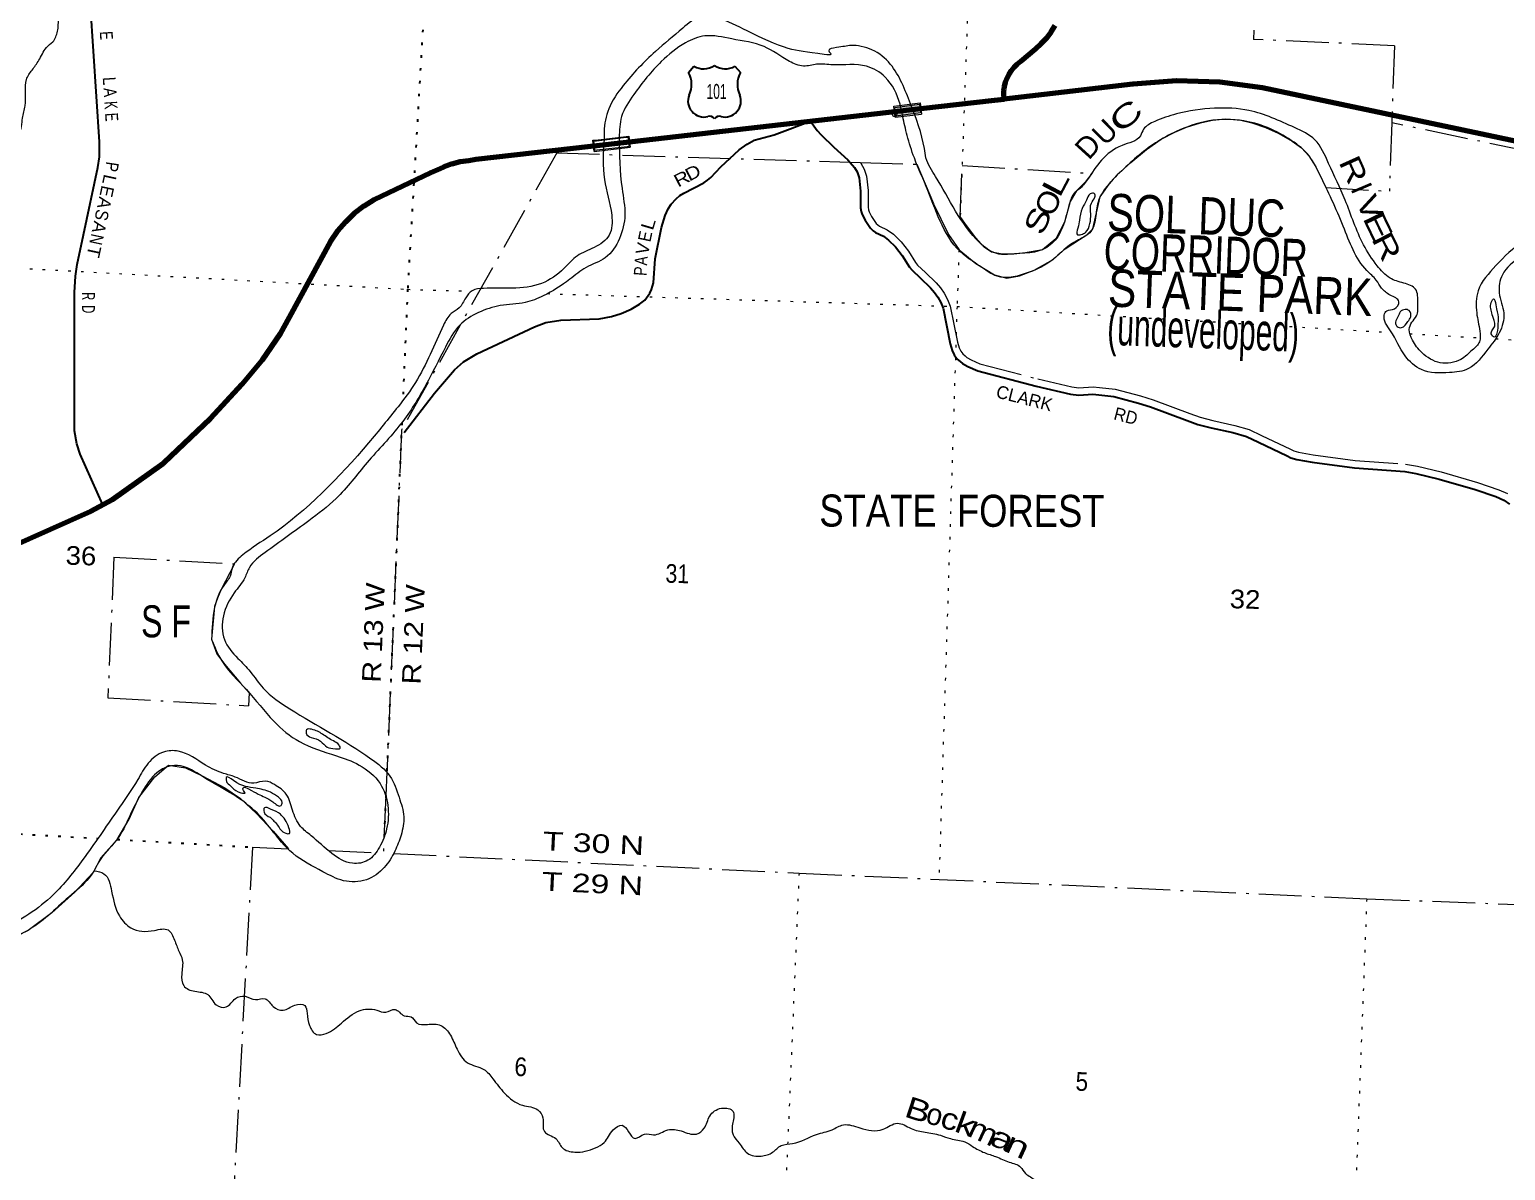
# Model space of a CAD drawing. Header units: feet. Extents: x -955330 to -733631, y 195788 to 387588.
# Drawn here: x -816808 to -802984, y 213845 to 224533 of the extents above; entities that cross this region are included whole.
import ezdxf
from ezdxf.enums import TextEntityAlignment as Align

# ---------------------------------------------------------------- set-up
doc = ezdxf.new("R2010")
doc.units = ezdxf.units.FT
doc.header["$LTSCALE"] = 80
doc.header["$PDMODE"] = 32
doc.header["$PDSIZE"] = 40
doc.linetypes.add('DOT_DASHED', pattern=[7.7, 5, -1.2, 0.3, -1.2])
doc.linetypes.add('DOTTED', pattern=[1.5, 0.3, -1.2])
for name, color, linetype, lineweight in [('16', 7, 'Continuous', 25), ('20', 7, 'Continuous', 70), ('23', 7, 'Continuous', 70), ('29', 7, 'Continuous', 25), ('30', 7, 'Continuous', 35), ('39', 7, 'Continuous', 13), ('41', 7, 'Continuous', 13), ('44', 7, 'DOT_DASHED', 13), ('57', 7, 'Continuous', 13), ('6', 7, 'DOTTED', 25), ('7', 7, 'DOTTED', 13)]:
    doc.layers.add(name, color=color, linetype=linetype, lineweight=lineweight)

msp = doc.modelspace()

# ---------------------------------------------------------------- hatches: boundary and pattern name
at = {"layer": '57'}
msp.add_hatch(color=256, dxfattribs=at).paths.add_polyline_path([(-808704.54, 223803.74), (-808474.09, 223832.74), (-808463.86, 223751.45), (-808694.31, 223722.45)])

# ---------------------------------------------------------------- linework, layer by layer
at = {"layer": '16'}
for p, q in [((-810636.24, 224129.89), (-810584.93, 224188.65)), ((-810393.17, 224194.62), (-810393.45, 224194.42)), ((-810201.08, 224188.74), (-810149.69, 224129.89))]:
    msp.add_line(p, q, dxfattribs=at)
for centre, radius, start, end in [((-810829.22, 224019.26), 222.05, 332.97043, 29.75871), ((-810493.85, 224346.31), 182.07, 239.97227, 303.45418), ((-810292.07, 224345.81), 181.52, 236.33975, 300.08743), ((-810292.08, 224346.31), 182.07, 236.54582, 236.59441), ((-809956.72, 224019.26), 222.05, 150.24129, 207.02957), ((-810490.03, 223864.36), 151.42, 159.09177, 283.81923), ((-810295.91, 223864.36), 151.42, 256.18077, 20.90823)]:
    msp.add_arc(centre, radius, start, end, dxfattribs=at)
for centre, major_axis, start_param, end_param in [((-810434.69, 223665.54), (-19.56, 51.67), 4.95877769, 6.28318531), ((-810351.24, 223665.54), (19.56, 51.67), 0, 1.32637542)]:
    msp.add_ellipse(centre, major_axis=major_axis, ratio=0.929097, start_param=start_param, end_param=end_param, dxfattribs=at)
at = {"layer": '20'}
for points in [[(-800419.7, 222967.12), (-805258.96, 223985.59), (-805660.86, 224039.46), (-806066.18, 224051.03), (-806470.5, 224020.16), (-806475.66, 224019.49), (-807627.5, 223888.13), (-807681.02, 223882.03)], [(-817371.85, 219515.78), (-816232.79, 220020.65), (-816031.78, 220129.54), (-815555.95, 220468.96), (-815546.54, 220476.45), (-815298.76, 220712.96), (-815114, 220889.31), (-814817.84, 221211.64), (-814625.73, 221439.9), (-814458.54, 221687), (-814374.03, 221837.27), (-813985.82, 222551.3), (-813921.13, 222645.7), (-813846.92, 222732.81), (-813764.02, 222811.7), (-813673.33, 222881.48), (-813579.94, 222939.15), (-813050.94, 223193.34), (-812962.78, 223229.96), (-812927.87, 223246.35), (-812852.45, 223274.86), (-812774.47, 223295.33), (-812694.77, 223307.53), (-812627.86, 223317.89), (-811552.35, 223440.54), (-811190.08, 223481.86), (-811163.86, 223484.85), (-808459.6, 223793.24), (-807768.87, 223872.01), (-807681.02, 223882.03)]]:
    msp.add_lwpolyline(points, dxfattribs=at)
at = {"layer": '23'}
msp.add_lwpolyline([(-807681.02, 223882.03), (-807682.82, 223929.96), (-807682.5, 223947.88), (-807682.14, 223963), (-807680.92, 223973.37), (-807676.58, 223998.7), (-807666.22, 224038.42), (-807651.76, 224076.85), (-807633.37, 224113.55), (-807611.24, 224148.13), (-807585.62, 224180.2), (-807556.79, 224209.43), (-807525.06, 224235.47), (-807385.31, 224353.23), (-807334.33, 224400.62), (-807284.41, 224452.84), (-807240.22, 224509.98), (-807202.24, 224571.43)], dxfattribs=at)
at = {"layer": '29'}
for points in [[(-816122.14, 220079.8), (-816333.64, 220556.16), (-816365.47, 220651.72), (-816386.07, 220773.52), (-816386.07, 221118.31), (-816386.07, 222070.23), (-816378.58, 222223.89), (-816363.6, 222332.57), (-816303.68, 222609.9), (-816168.85, 223239.51), (-816153.86, 223340.7), (-816153.87, 223479.36), (-816236.26, 224753.58), (-816235.31, 224836.97), (-816228.77, 224933.47), (-816208.44, 225048.86)], [(-813299.48, 220757.96), (-813016.34, 221126.71), (-812829.08, 221344.08), (-812744.81, 221420.91), (-812619.35, 221493.99), (-812080.03, 221748.84), (-811973.29, 221788.18), (-811832.84, 221808.8), (-811473.3, 221823.79), (-811359.06, 221844.4), (-811267.31, 221872.5), (-811173.68, 221913.74), (-811095.03, 221958.7), (-811046.34, 221996.19), (-810997.65, 222063.64), (-810982.72, 222097.47), (-810963.94, 222161.09), (-810948.96, 222385.95), (-810889.04, 222678.27), (-810855.33, 222790.7), (-810827.29, 222852.65), (-810799.15, 222895.64), (-810750.46, 222948.1), (-810716.81, 222978.2), (-810679.3, 223000.58), (-810492.04, 223098.02), (-810458.38, 223120.62), (-810428.37, 223146.73), (-810334.74, 223247.93), (-810162.46, 223405.33), (-810085.69, 223459.67), (-810020.14, 223495.27), (-809832.87, 223547.74), (-809493.23, 223673.59)], [(-809493.23, 223673.59), (-809431.21, 223588.04), (-809394.69, 223547.74), (-809274.84, 223431.57), (-809143.76, 223311.64), (-809080.09, 223240.43), (-809056.68, 223198.27), (-809038.89, 223142.99), (-809023.91, 223019.32), (-809023.91, 222861.91), (-809018.29, 222828.19), (-809009.86, 222799.14), (-808982.71, 222745.73), (-808932.15, 222670.79), (-808907.81, 222648.29), (-808884.4, 222630.51), (-808810.43, 222595.82), (-808762.68, 222561.18), (-808698.07, 222498.38), (-808634.4, 222415.93), (-808566.99, 222307.25), (-808540.78, 222277.29), (-808465.87, 222206.06), (-808368.49, 222112.37), (-808331.04, 222069.29), (-808301.08, 222026.17), (-808272.99, 221975.6), (-808252.39, 221921.23), (-808184.97, 221587.68), (-808165.31, 221526.81), (-808147.52, 221486.5), (-808118.49, 221446.24), (-808091.34, 221422.78), (-808069.81, 221403.14), (-808021.12, 221375.03), (-807926.24, 221334.94)], [(-807926.24, 221334.94), (-807380.68, 221191.4), (-807058.59, 221116.45), (-806981.81, 221107.09), (-806848.85, 221116.45), (-806794.55, 221110.84), (-806654.1, 221093.96), (-806421.89, 221034), (-806307.66, 220998.4), (-805964.97, 220869.1), (-805865.72, 220833.5), (-805740.25, 220801.64), (-805538.01, 220756.67), (-805410.67, 220719.2), (-805298.31, 220666.72), (-805028.65, 220539.3), (-804994.01, 220521.51), (-804938.77, 220505.58), (-804796.44, 220479.34), (-804399.45, 220426.87), (-803928.48, 220392.21), (-803822.67, 220374.4), (-803605.45, 220321.93), (-803268.37, 220224.49), (-803073.62, 220157.03), (-803000.58, 220125.19), (-802945.35, 220086.77)]]:
    msp.add_lwpolyline(points, dxfattribs=at)
at = {"layer": '39'}
for points in [[(-815714.34, 227884.67), (-815801.94, 227921.63), (-815866.53, 227986.16), (-815939.36, 228044.88), (-816095.86, 228069.78), (-816226.55, 228081.79), (-816340.93, 228099.36), (-816396.83, 228050.57), (-816455.83, 227965.54), (-816509.78, 227914.67), (-816644.41, 227862.2), (-816763.16, 227734.54), (-816825.75, 227597.12), (-816875.41, 227487.58), (-817019.78, 227312.24), (-817130.29, 227190.4), (-817183.8, 227087.03), (-817208.86, 226990.88), (-817252.19, 226957.86), (-817383.87, 226802.33), (-817466.31, 226675.6), (-817467.46, 226637.28), (-817472.94, 226588.99), (-817524.02, 226566.3), (-817569.67, 226523.26), (-817588.2, 226443.06), (-817643, 226363.96), (-817737.15, 226249.69), (-817821.96, 226110.92), (-817905.5, 226014.51), (-817956.14, 225939.32), (-818073.13, 225870.16), (-818156, 225795.94), (-818246.51, 225736.08), (-818321.74, 225647.49), (-818433.01, 225366.18), (-818444.4, 225255.48), (-818419.05, 225159.83), (-818404.43, 225042.3), (-818429.44, 224948.16), (-818481.11, 224838.68), (-818563.54, 224711.95), (-818616.56, 224624.71), (-818600.86, 224543.49), (-818597.24, 224462.62), (-818652.64, 224363.34), (-818786.83, 224258.36), (-818898.39, 224168.85), (-818975.22, 224094.45), (-819024.87, 223984.9), (-819060.13, 223885.02), (-819134.96, 223877.18), (-819219.25, 223889.81), (-819447.53, 223874.48), (-819604.7, 223877.19), (-819717.92, 223866.46), (-819861.4, 223788.01), (-819877.25, 223729.94), (-819863.02, 223666.92), (-819903.53, 223593.45), (-820029.61, 223490.24), (-820130.85, 223408.49), (-820214.52, 223374.67), (-820298.01, 223346.9), (-820375.82, 223306.85), (-820462.44, 223309.46), (-820557.29, 223306.25), (-820661.34, 223264.97), (-820868.19, 223224.76), (-821015.77, 223211.04), (-821094.14, 223219.45), (-821150.96, 223207.03), (-821216.87, 223160.56), (-821287.73, 223150.58), (-821341.19, 223115.85), (-821411.5, 223057.4), (-821503.23, 223023.82), (-821671.62, 222988.51), (-821807.46, 222895.7), (-821951, 222815.22), (-822101.02, 222787.44), (-822169.93, 222775.38), (-822240.23, 222716.93), (-822298.57, 222654.08), (-822308.63, 222587.76), (-822323.18, 222438.8), (-822366.73, 222331.09), (-822449.55, 222258.89), (-822499.95, 222191.76), (-822524.4, 222115.78), (-822564.67, 222050.37), (-822583.15, 221972.19), (-822624.83, 221927.01), (-822698.13, 221902.97), (-822783.63, 221875.26), (-822858.27, 221806.85), (-822959.2, 221735.19)], [(-816588.64, 224416.29), (-816545.33, 224515.93), (-816529.49, 224640.62), (-816495.08, 224712.27), (-816470.57, 224856.89), (-816384.28, 225179.33), (-816369.5, 225402.98), (-816350.34, 225705.24), (-816301.57, 225986.42), (-816271.09, 226128.84), (-816209.9, 226286.49), (-816176.86, 226447.01), (-816166.52, 226590.04), (-816119.78, 226669.39), (-816031.71, 226715.19), (-815930.25, 226871.63), (-815811.15, 227078.01), (-815774.26, 227232.35), (-815770.56, 227355.39), (-815751.6, 227449.71), (-815706.82, 227531.14), (-815690.66, 227599.29), (-815670.23, 227675.39), (-815638.08, 227739.03), (-815633.58, 227821.67), (-815658.13, 227876.92), (-815714.34, 227884.67)], [(-808557.74, 223835.48), (-808746.45, 224208.47), (-808917.81, 224342.83), (-809114.17, 224383.07), (-809249.85, 224362.92), (-809321.32, 224332.77), (-809304.04, 224303.99), (-809364.64, 224299.76), (-809703.65, 224356.4), (-810085.84, 224519.32), (-810366.45, 224640.82), (-810517.28, 224653.44), (-810689.86, 224545.58), (-810946.41, 224327.19), (-811248.35, 224007.2), (-811383.92, 223789.2), (-811426.6, 223576.48), (-811427.2, 223509.41)], [(-822959.2, 221735.19), (-823065.08, 221633.39), (-823148.37, 221545.05), (-823200.74, 221546.62), (-823252.33, 221574.42), (-823270.76, 221564.88), (-823247.92, 221519.78), (-823295.4, 221482.85), (-823376.18, 221343.96), (-823402.39, 221209.48), (-823416.9, 221129.17), (-823444.48, 221083.56), (-823474.93, 221076.4), (-823492.32, 221034.53), (-823481.25, 220933.25), (-823443.39, 220851.36), (-823409.92, 220757.48), (-823361.73, 220616.72), (-823283.58, 220533.62), (-823194.88, 220466.34), (-823145.26, 220440.62), (-823090.93, 220436.97), (-823059.25, 220417.84), (-823010.18, 220440.59), (-822985.41, 220460.04), (-822967.4, 220455.46), (-822931.1, 220523), (-822906.76, 220594.95), (-822866.73, 220652.3), (-822768.84, 220689.73), (-822671.79, 220698.92), (-822621.5, 220695.38), (-822586.35, 220724.61), (-822558.39, 220715.69), (-822554.29, 220650.96), (-822550.61, 220572.12), (-822533.98, 220454.52), (-822508.49, 220296.28), (-822496.39, 220229.29), (-822475.26, 220194.34), (-822424.36, 220210.97), (-822350.96, 220305.67), (-822254.11, 220375.43), (-821887.13, 220511.77), (-821666.85, 220529.36), (-821510.47, 220500.43), (-821408.76, 220396.42), (-821333.96, 220269), (-821210.46, 220152.22), (-821076.47, 220115.89), (-820995.84, 220115.48), (-820950.8, 220138.35), (-820899.9, 220154.99), (-820850.15, 220133.3), (-820768.86, 220155.08), (-820463.39, 220256.92), (-820169.21, 220318.73), (-819953.1, 220399.03), (-819785.57, 220472.73), (-819639.64, 220498.62), (-819513.17, 220480.68), (-819393.72, 220497.27), (-819283.68, 220536.35), (-819118.29, 220606.07), (-818999.85, 220723.64), (-818886.4, 221077.57), (-818890.21, 221219.01), (-818893.35, 221316.01), (-818832.69, 221388.88), (-818688.37, 221495.57), (-818602.88, 221589.91), (-818525.5, 221682.47), (-818337.73, 221826.21), (-818203.05, 221947.33), (-818056.04, 222076.15), (-817930.93, 222147.08), (-817758.83, 222238.81), (-817593.09, 222387.25), (-817460.24, 222514.48), (-817369.99, 222632.9), (-817263.51, 222754.87), (-817209.14, 222819.85), (-817190.12, 222916.19), (-817105.24, 222990.35), (-817008.95, 223108.58), (-816983.6, 223281.45), (-816973.49, 223416.41), (-816967.28, 223488.9), (-816908.77, 223557.8), (-816874.19, 223702.12), (-816850.54, 223818.5), (-816846.66, 223947.6), (-816837.1, 224064.4), (-816784.02, 224153.66), (-816720.81, 224244.62), (-816650.7, 224363.64), (-816588.64, 224416.29)], [(-808629.11, 223718.27), (-808654.93, 223832.22), (-808794.46, 224086.76), (-808968.8, 224188.91), (-809282.9, 224202.41), (-809435.98, 224207.02), (-809559.45, 224190.54), (-809691.18, 224234.89), (-809928.94, 224373.27), (-810231.21, 224444.96), (-810482.38, 224472.71), (-810665.78, 224407.57), (-810890.79, 224232.64), (-811147.98, 223925.44), (-811263.11, 223716.92), (-811286.13, 223521.37)], [(-800475.1, 221416.11), (-800527.92, 221399.97), (-800676.73, 221373.27), (-801099.85, 221448.6), (-801384.11, 221515.7), (-801580.73, 221614.49), (-801789.28, 221852.94), (-801952.24, 222065.79), (-802220.81, 222386.81), (-802459.99, 222545.42), (-802674.54, 222584.19), (-802814.91, 222541.98), (-803073.54, 222321.63), (-803239.87, 222086.39), (-803254.17, 221878.87), (-803225.01, 221708.41), (-803228.04, 221607.55), (-803294.86, 221530.83), (-803402.32, 221443.21), (-803594.83, 221410.65), (-803767.34, 221506.69), (-803856.6, 221622.44), (-803885.8, 221724.26), (-803861.64, 221790.16), (-803817.53, 221849.4), (-803805.83, 221970.18), (-803826.13, 222100), (-803937.29, 222157.85), (-804064.93, 222204.09), (-804186.41, 222320.81), (-804313.6, 222516.43), (-804486.49, 222935.51), (-804641.47, 223279.35), (-804769.94, 223499.24), (-804960.04, 223613.98), (-805386.66, 223774.2), (-805708.57, 223796.01), (-806067.02, 223742.19), (-806268.73, 223671.55), (-806373.76, 223597.99), (-806403.84, 223536.31), (-806575.88, 223446.6), (-806767.5, 223309.03), (-806899.97, 223127.28), (-806977.28, 223036.74), (-807013.62, 223010.04), (-807065.7, 222912.21), (-807124.37, 222704.01), (-807217.9, 222543.3), (-807353.51, 222458.55), (-807531.6, 222435.65), (-807757.38, 222436.39), (-807907.61, 222535.8), (-808322.43, 223155.97), (-808411.95, 223330.27), (-808427.47, 223417.55), (-808557.74, 223835.48)], [(-800479.1, 221312.21), (-800791.26, 221251.55), (-801110.56, 221293.47), (-801578.2, 221497.32), (-801759.19, 221579.49), (-801862.37, 221701.71), (-801951.65, 221884.08), (-802251.18, 222248.42), (-802428.64, 222380.95), (-802636.66, 222435.67), (-802841.49, 222395.4), (-803013.64, 222235.03), (-803042.9, 222066.32), (-803000.25, 221875.27), (-803042.02, 221692.8), (-803149.47, 221538.56), (-803330.34, 221356.25), (-803508.87, 221319.23), (-803772.12, 221347.35), (-803923.52, 221475.05), (-804061.58, 221711.38), (-804119.66, 221858.49), (-804096.29, 221898.17), (-804025.19, 221916.21), (-803982.84, 221983.58), (-804063.67, 222044.56), (-804144.31, 222111.6), (-804194.5, 222185.79), (-804282.54, 222275.25), (-804503.95, 222689.73), (-804725.19, 223176.89), (-804840.35, 223370.13), (-804938.52, 223457.88), (-805393.84, 223669.44), (-805724.05, 223683.42), (-806035.25, 223591.84), (-806240.07, 223484.95), (-806578.94, 223210.49), (-806733.14, 223043.52), (-806794.95, 222932.32), (-806821.46, 222787.76), (-806868.25, 222639.77), (-806969.12, 222570.13), (-807084.16, 222498.89), (-807233.18, 222370.13), (-807444.16, 222259.39), (-807745.67, 222222.03), (-807912.08, 222319.91), (-808064.08, 222427.45), (-808394.91, 223024.91), (-808520.84, 223329.51), (-808589.07, 223541.53), (-808629.11, 223718.27)], [(-811427.2, 223509.41), (-811423.93, 223128.21), (-811355.37, 222793.03), (-811379.08, 222608), (-811519.68, 222491.1), (-811677.26, 222413.07), (-811803.82, 222293.73), (-812011.62, 222154.62), (-812287.13, 222110.43), (-812555.32, 222108.41), (-812662.86, 222085.4), (-812723.33, 222018.58), (-812784.59, 221925.53), (-812858.8, 221871.24), (-812930.55, 221764.38), (-813192.65, 221227.17), (-813356.72, 220999.93), (-813633.02, 220661), (-814554.29, 219790.33), (-814809.62, 219612.28), (-814907.87, 219496.12), (-814930.55, 219412.01), (-814989.62, 219324.96), (-815074.35, 219121.58), (-815103.58, 218819.63)], [(-811286.13, 223521.37), (-811259.12, 223044.51), (-811232.33, 222795.38), (-811283.3, 222574.83), (-811415.71, 222395.1), (-811595.87, 222303.62), (-811748.38, 222193.13), (-811997, 222037.09), (-812166.18, 221975.56), (-812398.91, 221946.22), (-812604.46, 221881.75), (-812779.37, 221763.86), (-812912.56, 221557.91), (-813096.57, 221204.09), (-813329.28, 220839.62), (-813646.65, 220475.67), (-813936.98, 220139.18), (-814193.23, 219930.88), (-814601.31, 219634.27), (-814748.68, 219493.35), (-814791.88, 219397.74), (-814890.85, 219257.38), (-814992.12, 219040.37), (-814982.67, 218818.01), (-814856.89, 218642.61), (-814741.69, 218518.01), (-814619.34, 218362.91), (-814371.12, 218169.7), (-813610.99, 217702.66), (-813432.48, 217537.8), (-813347.66, 217341.43)], [(-806974.1, 222747.17), (-806948.61, 222857.44), (-806907.98, 222934.95), (-806873.99, 222992.48), (-806835.54, 222997.38), (-806830.53, 222962.9), (-806862.44, 222907.33), (-806869.56, 222804.59), (-806876.25, 222715.96), (-806917.07, 222632.39), (-806957.96, 222613.43), (-806994.33, 222610.49), (-806990.5, 222670.94), (-806974.1, 222747.17)], [(-803051.76, 221838.46), (-803074.49, 221954.22), (-803097.03, 222009.41), (-803111.73, 221989.66), (-803113.05, 221878.66), (-803091, 221807.34), (-803084.46, 221756.67), (-803105.75, 221718.95), (-803116.91, 221682.94), (-803087.61, 221651.78), (-803064.3, 221689.44), (-803054.55, 221781.98), (-803051.76, 221838.46)], [(-803971.59, 221888.36), (-803922.52, 221911.1), (-803886.57, 221899.93), (-803872.21, 221840.95), (-803897.72, 221797.3), (-803957.88, 221740.56), (-803997.93, 221749.84), (-804014.84, 221790.73), (-803991.11, 221842.51), (-803971.59, 221888.36)], [(-815103.58, 218819.63), (-815006.79, 218618.86), (-814776.99, 218349.49), (-814519.78, 218053.04), (-814279.56, 217862.09), (-813934.73, 217730.58), (-813721.63, 217643.41), (-813525.24, 217469.93), (-813452.8, 217263.84), (-813463.37, 217046.12), (-813531.09, 216872.51), (-813639.58, 216750.61), (-813783.56, 216722.64), (-813976.33, 216815.25), (-814170.96, 216980.6), (-814269.12, 217068.35), (-814345.21, 217220.04), (-814403.23, 217369.17), (-814513.42, 217459.3), (-814599.12, 217492.16), (-814708.55, 217473.25), (-814882.22, 217530.97), (-814990.07, 217564.5), (-815159.1, 217642.27), (-815415.24, 217773.13), (-815552.57, 217765.15), (-815696.84, 217660.47), (-815794.16, 217507.95), (-815990.56, 217211.03), (-816308.58, 216758.27), (-816586.65, 216427.47), (-817068.1, 216104.81), (-817934.92, 215771.54), (-818096.77, 215685.57), (-818318.06, 215567.06), (-818635.05, 215417.11), (-818916.24, 215385.19), (-819166.62, 215439.17), (-819818.56, 215749.51), (-820065.1, 215797.31), (-820343.12, 215803.66), (-820804.73, 215738.82), (-821102.27, 215699.33), (-821421.38, 215747.29), (-821883.41, 215936.84), (-821968.1, 216070.62), (-822145.03, 216287.93), (-822444.92, 216640.17), (-822556.93, 216669.79), (-822670.81, 216636.88), (-822736.42, 216600.49), (-822731.04, 216578.12), (-822707.36, 216561.26), (-822728.35, 216533.63), (-822802.07, 216495.47), (-822805.55, 216513.74), (-822790.79, 216535.51), (-822798.18, 216557.94), (-822834.98, 216540.88), (-822921.33, 216484.93), (-823080.25, 216362.52), (-823181.88, 216133.41), (-823242.23, 215802.11), (-823243.69, 215485.19), (-823181.43, 215208.74), (-823106.96, 214935.97), (-823080.98, 214727.24), (-823151.5, 214594.1), (-823321.91, 214558.85), (-823464.86, 214565.17), (-823581.46, 214643.38), (-823972.06, 215062.96), (-824101.06, 215198.07), (-824193.97, 215259.41), (-824327.17, 215321.97), (-824464.21, 215390.7), (-824540.34, 215473.75), (-824648.78, 215622.37), (-824816.93, 216132.16), (-824888.38, 216303.9), (-824943.87, 216335.85), (-825072.47, 216349.82), (-825189.54, 216345.26), (-825277.59, 216232.84), (-825348, 216103.73), (-825390.57, 215961.67), (-825340.33, 215687.61), (-825241.49, 215555.42), (-825105.96, 215436.27), (-824984.38, 215188.32), (-824982.8, 214972.25), (-825068.64, 214799.19), (-825234.9, 214767.86), (-825345.27, 214851.93), (-825456.15, 214986.5), (-825618.36, 215156.93), (-825958.46, 215445.78)], [(-814171.53, 217901.24), (-814216.71, 217940.96), (-814213.72, 217973.17), (-814167.21, 217977.82), (-814063.75, 217932.31), (-813962.84, 217868.71), (-813909.55, 217830.76), (-813898.37, 217800.14), (-813942.86, 217795.43), (-814020.99, 217811.91), (-814081.86, 217866.24), (-814171.53, 217901.24)], [(-813347.66, 217341.43), (-813302.75, 217158.38), (-813328.04, 216987.53), (-813387.03, 216835.87), (-813486.36, 216683.41), (-813653.09, 216569.31), (-813867.08, 216559.6), (-814060.1, 216644.15), (-814343.22, 216816.2), (-814542.19, 217038.22), (-814698.18, 217214.52), (-815192.47, 217538.29), (-815395.19, 217635.24), (-815504.2, 217630.45), (-815614.85, 217571.19), (-815755.43, 217387.67), (-815855.86, 217198.9), (-815977.93, 216960.3), (-816141.04, 216765.34), (-816230.3, 216612.58), (-816415.26, 216428.37), (-816810.1, 216103.1), (-817024.98, 215996.51), (-817192.63, 215918.78), (-817339.77, 215852.55), (-818004.77, 215593.96), (-818194.94, 215504.8), (-818533.04, 215323.18), (-818720.89, 215244.05), (-818915.35, 215213.56), (-819111.77, 215251.78), (-819368.39, 215366.5), (-820144.23, 215646.26), (-820306.41, 215683.44), (-820517.1, 215649.41), (-820777.47, 215572.45), (-821013.05, 215514.94), (-821234.56, 215523.63), (-821498.25, 215604.25), (-822117.28, 215869.19), (-822346.81, 216013.38), (-822470.36, 216061.52), (-822687.43, 216150.82), (-822841.87, 216244.31), (-822943.51, 216283.71), (-823006.37, 216271.47), (-823104.05, 216106.84), (-823153.67, 215797.42), (-823132.6, 215491.94), (-823046.48, 215204.68), (-822914.02, 214916.03), (-822874.4, 214624.11), (-822908.62, 214491.9), (-823178.67, 214360.72), (-823512.31, 214394.99), (-823769.25, 214566.26), (-823976.77, 214839), (-824175.32, 215075.13), (-824319.81, 215164.28), (-824447.33, 215214.55), (-824588.71, 215339.94), (-824718.9, 215569.97), (-824824.48, 215813.4), (-824975.31, 216094.53), (-825065.48, 216180.02), (-825126.08, 216175.79), (-825163.61, 216134.52), (-825148.63, 216029.09), (-825049.45, 215773.74), (-824992.75, 215513.61), (-824909.75, 215256.73), (-824870.81, 215009.26), (-824887.12, 214801.8), (-824987.98, 214665.53), (-825173.46, 214598.44), (-825370.43, 214618.5), (-825566.12, 214680.92), (-825648.36, 214762.13), (-825645.45, 214858.95), (-825634, 214971.67), (-825668.14, 215043.35), (-825750.07, 215134.65), (-826046.89, 215387.87), (-826307.52, 215704.61), (-826713.18, 216294.23), (-827033.77, 216695.54), (-827240.65, 216788.58), (-827402.51, 216769.23), (-827505.34, 216701.66), (-827607.37, 216593.7), (-827697.78, 216402.6), (-827976.87, 215970.89), (-828228.84, 215770.53), (-828533.7, 215688.85), (-828724.75, 215704.7), (-828903.67, 215788.82), (-829110.37, 215954.54)], [(-814960.33, 217480.83), (-814967.54, 217509.31), (-814966.99, 217527.46), (-814897.34, 217497.1), (-814689.8, 217426.25), (-814551.85, 217387.77), (-814476.65, 217341.09), (-814441.78, 217293.61), (-814452.76, 217263.66), (-814530.35, 217298.3), (-814667.27, 217371.06), (-814756.52, 217420.18), (-814806.63, 217429.77), (-814809.07, 217415.71), (-814787.94, 217380.75), (-814828.16, 217383.98), (-814909.35, 217432.86), (-814960.33, 217480.83)], [(-814554.85, 217153.67), (-814611.87, 217201.82), (-814608.65, 217242.11), (-814544.55, 217228.06), (-814459.22, 217183.1), (-814414.4, 217131.28), (-814378.43, 217053.47), (-814373.91, 217002.87), (-814408.15, 217003.9), (-814486.48, 217080.95), (-814554.85, 217153.67)], [(-816202.03, 216652.13), (-816110.98, 216625.14), (-816039.29, 216461.47), (-815965.62, 216229.09), (-815858.11, 216116.84), (-815639.05, 216094.09), (-815509.9, 216098.28), (-815450.24, 216003.61), (-815409.02, 215899.41), (-815377.14, 215819.71), (-815383.21, 215684.63), (-815364.27, 215577.06), (-815259.03, 215523.42), (-815138.96, 215493.56), (-815059.23, 215396.27), (-814967.06, 215377.34), (-814880.04, 215455.48), (-814788.67, 215476.96), (-814692.84, 215445.81), (-814601.89, 215453.16), (-814527.41, 215382.28), (-814431.7, 215347.1), (-814323.43, 215394.31), (-814228.82, 215389.44), (-814208.79, 215318.18), (-814186.06, 215202.42), (-814120, 215119.67), (-814028.99, 215129.04), (-813886.98, 215225.71), (-813720.2, 215341.83), (-813556.74, 215347), (-813472.63, 215328.32), (-813385.17, 215353.95), (-813298.24, 215294.8), (-813234.03, 215284.79), (-813183.3, 215228.76), (-813080.93, 215213.56), (-812956.23, 215203.75), (-812866.25, 215112.21), (-812803.65, 214981.12), (-812706.64, 214855.04), (-812553.3, 214791.88), (-812469.23, 214704.56), (-812360.37, 214570.05), (-812190.42, 214455.91), (-812046.55, 214413.22), (-812000.45, 214337.14), (-811986.14, 214209.52), (-811879.25, 214143.71), (-811819.29, 214059.13), (-811701.61, 214017.23), (-811508.86, 214057.86), (-811426.72, 214107.88), (-811342.57, 214224.46), (-811258.6, 214268.37), (-811197.91, 214208), (-811137.29, 214145.6), (-811049.41, 214185.35), (-810962.92, 214178.71), (-810830.48, 214225.2), (-810703.77, 214215.33), (-810561.48, 214186.82), (-810489.29, 214241.17), (-810437.49, 214354.69), (-810326.42, 214428.06), (-810218.44, 214398.57), (-810221.6, 214293.68), (-810218.94, 214180.54), (-810160.88, 214100.06), (-810085.05, 214006.93), (-809954.8, 213980.8), (-809848.9, 214015.97), (-809768.41, 214078.15), (-809660.99, 214097.12), (-809436.64, 214183.24), (-809292.18, 214227.34), (-809185.98, 214272.6), (-809031.62, 214243.72), (-808814.26, 214231.12), (-808679.51, 214287.63), (-808551.93, 214239.38), (-808419.96, 214203.1), (-808276.81, 214174.74), (-808181.84, 214143.44), (-808049.69, 214113.22), (-807975.26, 214070.36), (-807865.08, 214012.37), (-807759.5, 213975.27), (-807632.04, 213922.98), (-807526.56, 213877.41), (-807479.97, 213817.46), (-807391.21, 213752.2), (-807355.67, 213660.28), (-807298.09, 213563.66), (-807243.86, 213422.73), (-807161.5, 213345.55), (-807102.7, 213222.64)]]:
    msp.add_spline(points, degree=3, dxfattribs=at)
at = {"layer": '44'}
for p, q in [((-805297.24, 225759.51), (-805343.34, 224440.26)), ((-804024.58, 224381.54), (-805343.34, 224440.26)), ((-802738.65, 223383.63), (-804049.8, 223659.58)), ((-811870.77, 223376.51), (-809028.37, 223287.6)), ((-809028.37, 223287.6), (-808498.81, 223271.04)), ((-808073.88, 223258.12), (-806858.28, 223185.08)), ((-804668, 223053.49), (-804072.23, 223017.69)), ((-816017.55, 219591.81), (-814887.88, 219527.73)), ((-814751.06, 218319.47), (-814756.28, 218198.15)), ((-814720.5, 216874), (-814382.12, 216858.8)), ((-814008.78, 216842.02), (-813563.82, 216822.03))]:
    msp.add_line(p, q, dxfattribs=at)
for points in [[(-804024.58, 224381.54), (-804049.8, 223659.58), (-804072.23, 223017.69)], [(-806620.2, 223170.78), (-806494.24, 223286.91), (-806346.88, 223408.02), (-806209.14, 223504.88), (-806080.83, 223571.83), (-805972.35, 223616.8), (-805839.8, 223658.05), (-805729.74, 223682.38), (-805604.08, 223695.06), (-805464.4, 223684.56), (-805358.72, 223659.7), (-805232.16, 223616.01), (-805114.05, 223562.25), (-804983.81, 223487.62), (-804894.6, 223425.85), (-804826.51, 223350.72), (-804762.05, 223247.98), (-804697.83, 223118.81), (-804668, 223053.49)], [(-811870.77, 223376.51), (-813323.97, 220780.68), (-813461.83, 217575.83), (-813471.27, 217356.5), (-813494.39, 216818.91)], [(-809028.37, 223287.6), (-809022.69, 223281.25), (-808992.15, 223226.25), (-808970.2, 223158.06), (-808953.91, 223023.54), (-808953.91, 222867.7), (-808949.92, 222843.75), (-808944.47, 222824.98), (-808922.27, 222781.3), (-808878.67, 222716.68), (-808862.78, 222701.99), (-808847.97, 222690.74), (-808774.7, 222656.38), (-808717.5, 222614.88), (-808645.71, 222545.1), (-808576.8, 222455.88), (-808510.53, 222349.02), (-808490.21, 222325.8), (-808417.49, 222256.65), (-808317.71, 222160.65), (-808275.72, 222112.35), (-808241.59, 222063.23), (-808209.33, 222005.15), (-808184.91, 221940.69), (-808117.14, 221605.43), (-808099.81, 221551.77), (-808086.45, 221521.48), (-808066.51, 221493.84), (-808044.86, 221475.13), (-808028.24, 221459.97), (-807989.88, 221437.82), (-807908.43, 221402.64)], [(-808498.81, 223271.04), (-808341.33, 222899.47), (-808201.52, 222611.47), (-808102.07, 222470.17), (-807945.47, 222340.81), (-807770.96, 222234.01), (-807653.29, 222204.93), (-807535.77, 222225.89), (-807397.66, 222279.02), (-807220.89, 222379.59), (-807109.96, 222480), (-806974.97, 222566.44), (-806904.78, 222608.85), (-806849.98, 222666.2), (-806815.8, 222817.1), (-806782.06, 222965.83), (-806679.63, 223107.68), (-806620.2, 223170.78)], [(-806858.28, 223185.08), (-806919.93, 223102.74), (-807000.78, 223020.58), (-807061.56, 222923.07), (-807115.68, 222729.22), (-807194.73, 222571.43), (-807321.59, 222468.69), (-807497.68, 222438.17), (-807627.96, 222429.45), (-807715.46, 222430.9), (-807797.65, 222448.49), (-807867.89, 222494.07), (-807944.49, 222581.63), (-808048.01, 222720.02), (-808090.92, 222781.86), (-808073.88, 223258.12)], [(-807908.43, 221402.64), (-807363.84, 221259.35), (-807046.39, 221185.48), (-806980.02, 221177.39), (-806847.7, 221186.7), (-806786.78, 221180.41), (-806641.12, 221162.9), (-806402.71, 221101.34), (-806284.87, 221064.62), (-805940.8, 220934.8), (-805845.24, 220900.52), (-805724.04, 220869.74), (-805520.51, 220824.49), (-805385.84, 220784.86), (-805268.55, 220730.08), (-804997.7, 220602.1), (-804968.08, 220586.88), (-804922.69, 220573.79), (-804785.5, 220548.5), (-804392.29, 220496.53), (-803920.08, 220461.78), (-803808.63, 220443.02), (-803587.5, 220389.61), (-803247.18, 220291.23), (-803048.14, 220222.28), (-802966.28, 220186.6)], [(-816017.55, 219591.81), (-816074.29, 218272.91), (-814756.28, 218198.15)], [(-814887.88, 219527.73), (-815016, 219280.89), (-815047.53, 219207.62), (-815074.81, 219128.78), (-815103.61, 218820.97), (-815053.6, 218684.5), (-814982.37, 218588.98), (-814831.08, 218411.29), (-814751.06, 218319.47)], [(-815986.32, 216945.8), (-815875.9, 217134.63), (-815783.44, 217338.15), (-815635.5, 217532.43), (-815506.05, 217643.44), (-815348.87, 217615.69), (-815191.68, 217541.68), (-814979.02, 217430.66), (-814831.08, 217328.9), (-814683.14, 217190.14), (-814525.95, 217023.61), (-814382.12, 216858.8)], [(-815986.32, 216945.8), (-816141.96, 216773.83), (-816213.45, 216637.93), (-816385.03, 216451.96), (-816599.5, 216258.83), (-816821.12, 216094.32), (-817285.8, 215872.58), (-817721.89, 215700.91), (-818015, 215586.47), (-818258.07, 215464.87), (-818558.33, 215314.66), (-818708.46, 215243.13), (-818837.14, 215214.52), (-818965.82, 215214.52), (-819115.95, 215257.44), (-819294.68, 215336.12), (-819552.04, 215436.26), (-819845.15, 215536.4), (-820105.27, 215633.16)], [(-814720.5, 216874), (-814941.63, 212800.47), (-815238.47, 207481.55)], [(-813397.88, 216814.25), (-809601.02, 216631.05), (-804283.89, 216390.22), (-802966.9, 216340.48), (-800659.93, 216253.02)]]:
    msp.add_lwpolyline(points, dxfattribs=at)
at = {"layer": '57'}
for p, q in [((-808714.66, 223815.89), (-808466.43, 223845.59)), ((-808702.19, 223711.64), (-808714.66, 223815.89)), ((-808466.43, 223845.59), (-808453.96, 223741.33)), ((-808702.19, 223711.64), (-808453.96, 223741.33))]:
    msp.add_line(p, q, dxfattribs=at)
msp.add_lwpolyline([(-808704.54, 223803.74), (-808474.09, 223832.74), (-808463.86, 223751.45), (-808694.31, 223722.45)], close=True, dxfattribs=at)
for points in [[(-811531.83, 223495.08), (-811506.74, 223498), (-811221.44, 223531.28), (-811196.19, 223534.23)], [(-811525.83, 223443.56), (-811528.83, 223469.28), (-811531.83, 223495.08)], [(-811519.67, 223390.79), (-811522.49, 223414.99), (-811525.83, 223443.56)], [(-811522.96, 223488.05), (-811220.51, 223523.33), (-811203.21, 223525.35)], [(-811512.65, 223399.67), (-811514.54, 223415.92), (-811517.88, 223444.49), (-811522.96, 223488.05)], [(-811519.67, 223390.79), (-811494.58, 223393.72), (-811209, 223427.02), (-811184.03, 223429.94)], [(-811192.9, 223436.96), (-811209.93, 223434.97), (-811495.51, 223401.67), (-811512.65, 223399.67)], [(-811203.21, 223525.35), (-811201.22, 223508.27), (-811198.03, 223480.93)], [(-811198.03, 223480.93), (-811194.86, 223453.77), (-811192.9, 223436.96)], [(-811196.19, 223534.23), (-811193.27, 223509.2), (-811190.08, 223481.86)], [(-811190.08, 223481.86), (-811186.91, 223454.7), (-811184.03, 223429.94)]]:
    msp.add_lwpolyline(points, dxfattribs=at)
msp.add_point((-808705.16, 223736.47), dxfattribs=at)
at = {"layer": '6'}
for p, q in [((-813321.01, 220849.54), (-813461.83, 217575.83)), ((-813471.27, 217356.5), (-813488.16, 216963.76)), ((-815986.32, 216945.8), (-814720.5, 216874))]:
    msp.add_line(p, q, dxfattribs=at)
for points in [[(-812516.99, 237951.46), (-812737.7, 232682.8), (-812958.68, 227406.01), (-813267.25, 222099.55), (-813312.03, 221058.42)], [(-829965.57, 217711.8), (-829433.52, 217680.32), (-824116.38, 217372.88), (-818816.16, 217106.31), (-816167.25, 216956.06)]]:
    msp.add_lwpolyline(points, dxfattribs=at)
at = {"layer": '7'}
for p, q in [((-807999.67, 225332.17), (-808090.92, 222781.86)), ((-803881.96, 221683.88), (-803219.93, 221644.11))]:
    msp.add_line(p, q, dxfattribs=at)
for points in [[(-808102.07, 222470.17), (-808121.1, 221938.58), (-808290.49, 216567.37)], [(-817644.2, 222337.81), (-813267.25, 222099.55), (-812669.63, 222080.86)], [(-811959.18, 222058.63), (-808121.1, 221938.58), (-804052.65, 221694.14)], [(-803075.49, 221635.44), (-802800.3, 221618.9), (-801787.13, 221598.16)], [(-809601.02, 216631.05), (-809770.22, 212608.45), (-809996.07, 207303.54)], [(-804283.89, 216390.22), (-804431.21, 212492.14), (-804578.07, 208474.93)]]:
    msp.add_lwpolyline(points, dxfattribs=at)

# ---------------------------------------------------------------- texts
at = {"layer": '16', "width": 0.6}
msp.add_text('101', height=140, dxfattribs=at).set_placement((-810373.38, 223882.85), align=Align.CENTER)
at = {"layer": '30'}
for s, rotation, width, p in [('E', 273.7, 0.75, (-816150.56, 224512.97)), ('RD', 345.522, 0.95, (-806661.4, 220881.82))]:
    msp.add_text(s, height=120, rotation=rotation, dxfattribs=dict(at, width=width)).set_placement(p)
for s, rotation, width, p in [('L', 273.7, 0.85, (-816120.41, 224046.65)), ('A', 273.7, 0.8, (-816113.05, 223940.46)), ('K', 273.7, 0.7, (-816105.77, 223820.24)), ('E', 273.7, 0.75, (-816098.57, 223708.91)), ('P', 261.574, 0.85, (-816095.78, 223255.09)), ('L', 257.913, 1.05, (-816119.02, 223137.9)), ('R', 27.49, 1.2, (-810672.14, 223083.3)), ('D', 27.49, 1.2, (-810566.93, 223139.84)), ('E', 257.913, 0.95, (-816142.38, 223028.81)), ('S', 257.913, 0.95, (-816189.89, 222806.96)), ('L', 73.31, 1.15, (-810955.84, 222694.17)), ('N', 257.808, 0.85, (-816238.77, 222578.88)), ('E', 78.416, 0.9, (-810983.79, 222583.6)), ('T', 257.808, 1.1, (-816263.33, 222465.22)), ('P', 86.189, 0.8, (-811027.13, 222265.64)), ('A', 86.189, 0.8, (-811021.28, 222362.94)), ('R', 270, 0.65, (-816316.07, 222034.3)), ('D', 270, 0.65, (-816316.07, 221912.43))]:
    msp.add_text(s, height=120, rotation=rotation, dxfattribs=dict(at, width=width)).set_placement(p, align=Align.CENTER)
for s, rotation, p in [('A', 257.913, (-816165.64, 222920.2)), ('A', 257.913, (-816214.34, 222692.81)), ('V', 78.416, (-811005.18, 222468.28))]:
    msp.add_text(s, height=120, rotation=rotation, dxfattribs=at).set_placement(p, align=Align.CENTER)
msp.add_text('CLARK', height=120, rotation=345.677, dxfattribs=at).set_placement((-807764.35, 221088.03))
at = {"layer": '41'}
for s, rotation, width, p in [('C', 39.893, 1.6, (-806477.3, 223649.08)), ('R', 294.232, 1.3, (-804498.08, 223177.9)), ('L', 62.164, 1.5, (-807110.27, 223045.28)), ('O', 66.256, 1.1, (-807176.53, 222872.72)), ('V', 292.426, 1.25, (-804346.23, 222828.08)), ('S', 66.357, 1.35, (-807273.52, 222703.28)), ('E', 295.788, 1.5, (-804268.82, 222648.09)), ('R', 296.747, 1.35, (-804185.06, 222455.07)), ('B', 341.995, 1.3, (-808515.2, 214318.13)), ('c', 345.194, 1.2, (-808212.61, 214230.88)), ('k', 339.906, 1.35, (-808072.62, 214184.81)), ('m', 334.859, 1.2, (-807914.09, 214121.35)), ('a', 336.328, 1.4, (-807735.16, 214052.44)), ('n', 335.17, 1.45, (-807594.21, 213987.72))]:
    msp.add_text(s, height=200, rotation=rotation, dxfattribs=dict(at, width=width)).set_placement(p, align=Align.CENTER)
for s, rotation, p in [('U', 44.572, (-806666.97, 223501.96)), ('D', 47.788, (-806821.85, 223374.63)), ('I', 292.94, (-804423.81, 223009)), ('o', 346.228, (-808353.14, 214273.17))]:
    msp.add_text(s, height=200, rotation=rotation, dxfattribs=at).set_placement(p, align=Align.CENTER)
at = {"layer": '44'}
for s, width, p in [('SOL DUC', 0.8, (-805887.51, 222616.82)), ('CORRIDOR', 0.75, (-805797.7, 222251.67)), ('STATE PARK', 0.85, (-805474.79, 221893.86)), ('(undeveloped)', 0.6, (-805821.2, 221547.41))]:
    msp.add_text(s, height=350, rotation=357.932, dxfattribs=dict(at, width=width)).set_placement(p, align=Align.CENTER)
for s, width, p in [('STATE  FOREST', 0.85, (-809411.05, 219877.13)), ('S F', 0.75, (-815763.62, 218839.4))]:
    msp.add_text(s, height=300, rotation=359.919, dxfattribs=dict(at, width=width)).set_placement(p)
at = {"layer": '6'}
for s, rotation, width, p in [('R 13 W', 87.537, 1.2, (-813520.39, 218411.69)), ('R 12 W', 87.537, 1.2, (-813146, 218394.82)), ('T 30 N', 357.238, 1.35, (-812003.88, 216845.4)), ('T 29 N', 357.238, 1.35, (-812013.39, 216468.03))]:
    msp.add_text(s, height=175, rotation=rotation, dxfattribs=dict(at, width=width)).set_placement(p)
at = {"layer": '7'}
for s, width, p in [('36', 1.1, (-816471.79, 219520.53)), ('31', 0.85, (-810853.92, 219351.87)), ('32', 1.1, (-805568.92, 219113.14)), ('6', 0.9, (-812268.86, 214730.83)), ('5', 0.9, (-807013.16, 214592.8))]:
    msp.add_text(s, height=175, rotation=358.276, dxfattribs=dict(at, width=width)).set_placement(p)

doc.saveas('drawing.dxf')
